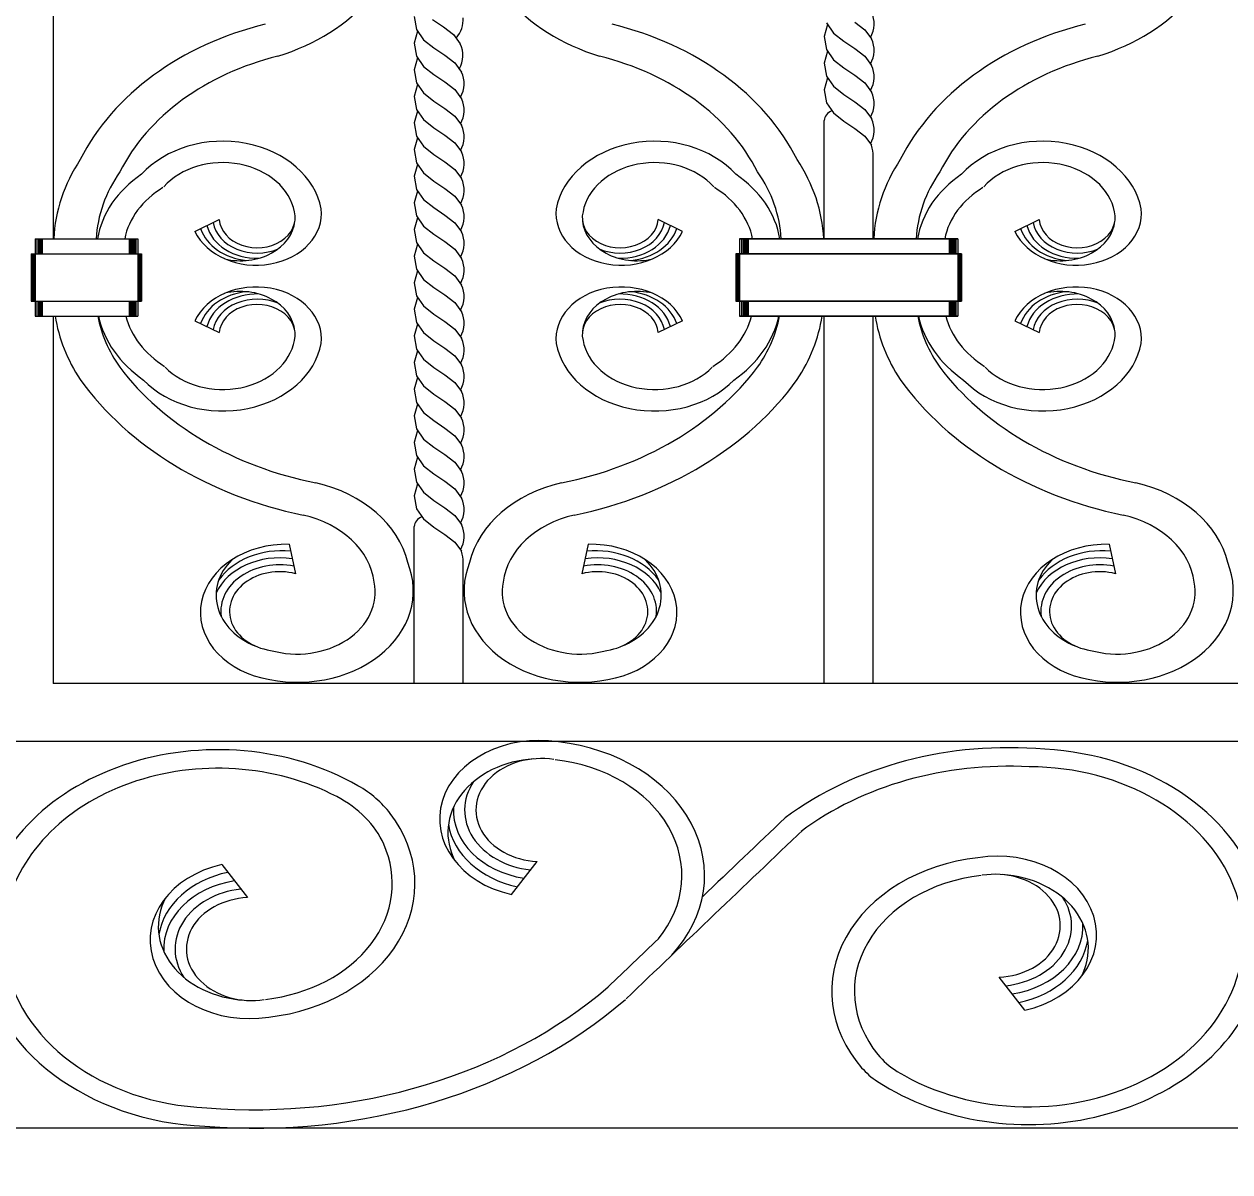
# Model space of a CAD drawing. Header units: inches. Extents: x 60.8 to 83.7, y 23.1 to 43.8.
# Drawn here: x 67.036 to 67.553, y 25.175 to 25.666 of the extents above; entities that cross this region are included whole.
import ezdxf

# ---------------------------------------------------------------- set-up
doc = ezdxf.new("R2010")
doc.units = ezdxf.units.IN
doc.header["$LTSCALE"] = 0.9
doc.header["$MEASUREMENT"] = 0
doc.styles.get("Standard").update_dxf_attribs({"font": 'arial.ttf'})
doc.dimstyles.get("Standard").update_dxf_attribs({"dimtxt": 0.18, "dimasz": 0.18, "dimexe": 0.18, "dimexo": 0.0625, "dimgap": 0.09, "dimtad": 0, "dimtoh": 1, "dimdec": 4, "dimzin": 0, "dimdsep": 46, "dimtxsty": 'Standard', "dimblk": 'OBLIQUE', "dimcen": 0.09, "dimadec": 0, "dimazin": 0, "dimtfac": 1, "dimtdec": 4, "dimtofl": 0, "dimtmove": 0, "dimatfit": 3, "dimldrblk": 'OBLIQUE', "dimfxl": 1, "dimtolj": 1, "dimtzin": 0, "dimarcsym": 0})

# ---------------------------------------------------------------- blocks, each defined once
blk = doc.blocks.new('_Oblique')
at = {"color": 0, "linetype": 'ByBlock', "lineweight": -2}
blk.add_line((-0.5, -0.5), (0.5, 0.5), dxfattribs=at)
blk = doc.blocks.new('*D23')
at = {"color": 0, "lineweight": -2, "transparency": 16777216}
for p, q in [((68.27375768759595, 26.77410220409914), (68.77470901001138, 26.77410220409914)), ((68.59470901001137, 26.77410220409914), (68.59470901001137, 26.23748914251646)), ((68.59470901001137, 24.77018031012887), (68.59470901001137, 25.30679337171155)), ((68.27375767554656, 24.77018031012887), (68.77470901001138, 24.77018031012887))]:
    blk.add_line(p, q, dxfattribs=at)
at = {"layer": 'Defpoints', "color": 0, "lineweight": 9, "transparency": 16777216}
for p in [(66.77375768759595, 26.77410220409914), (66.77375767554656, 24.77018031012887), (68.59470901001137, 24.77018031012887)]:
    blk.add_point(p, dxfattribs=at)
at = {"color": 0, "lineweight": -2, "transparency": 16777216, "xscale": 0.18, "yscale": 0.18, "zscale": 0.18}
for p, rotation in [((68.59470901001137, 26.77410220409914), 90), ((68.59470901001137, 24.77018031012887), 270)]:
    blk.add_blockref('_Oblique', p, dxfattribs=dict(at, rotation=rotation))
at = {"color": 0, "lineweight": 9, "transparency": 16777216, "insert": (68.59470901001136, 25.77214125711398), "char_height": 0.18, "attachment_point": 5, "rotation": 90}
blk.add_mtext('\\A1;2.0039', dxfattribs=at)

msp = doc.modelspace()

# ---------------------------------------------------------------- linework, layer by layer
at = {"lineweight": 9}
for p, q in [((67.04881251968226, 25.73146032657851), (67.04881251968226, 25.57423655139727)), ((67.20339132438473, 25.66939210626288), (67.20431031793541, 25.66376160712858)), ((67.21120841155162, 25.66805270623094), (67.2159491902655, 25.66489791058826)), ((67.20482361843986, 25.66303795332495), (67.20339132438473, 25.65799726332632)), ((67.20431031793541, 25.66376160712858), (67.20737905080158, 25.65943529106227)), ((67.2159491902655, 25.66489791058826), (67.22021227550934, 25.66161045231209)), ((67.380326521139, 25.66588895549336), (67.37889422708342, 25.66084826549473)), ((67.37981322063365, 25.66661260930425), (67.38288195350071, 25.66228629323068)), ((67.38288195350071, 25.66228629323068), (67.38722461475521, 25.65878521165916)), ((67.39196539346909, 25.66702525895304), (67.39622847871338, 25.66373780067687)), ((67.39622847871338, 25.66373780067687), (67.39913805955958, 25.65983873120125)), ((67.20339132438473, 25.65799726332632), (67.20431031793541, 25.65236676419201)), ((67.20737905080158, 25.65943529106227), (67.21172171205653, 25.65593420948712)), ((67.22021227550934, 25.66161045231209), (67.22312185635599, 25.65771138283647)), ((67.22312185635599, 25.65771138283647), (67.22312422525746, 25.65769400735616)), ((67.37889422708342, 25.66084826549473), (67.37981322063365, 25.65521776636405)), ((67.38722461475521, 25.65878521165916), (67.39196539346909, 25.65563041601648)), ((67.39913805955958, 25.65983873120125), (67.39914042846105, 25.65982135571732)), ((67.20431031793541, 25.65236676419201), (67.20737905080158, 25.64804044812208)), ((67.21172171205653, 25.65593420948712), (67.2164624907704, 25.65277941384444)), ((67.2164624907704, 25.65277941384444), (67.22072557601469, 25.64949195556464)), ((67.380326521139, 25.6544941125568), (67.37889422708342, 25.64945342255816)), ((67.37981322063365, 25.65521776636405), (67.38288195350071, 25.65089145029412)), ((67.39196539346909, 25.65563041601648), (67.39622847871338, 25.65234295774031)), ((67.39622847871338, 25.65234295774031), (67.39913805955958, 25.64844388826106)), ((67.20482361843986, 25.65164311038476), (67.20339132438473, 25.64660242038613)), ((67.20737905080158, 25.64804044812208), (67.21172171205653, 25.64453936655056)), ((67.22072557601469, 25.64949195556464), (67.22363515686088, 25.64559288608903)), ((67.37889422708342, 25.64945342255816), (67.37981322063365, 25.64382292342749)), ((67.38288195350071, 25.65089145029412), (67.38722461475521, 25.64739036871897)), ((67.38722461475521, 25.64739036871897), (67.39196539346909, 25.64423557307629)), ((67.39913805955958, 25.64844388826106), (67.39914042846105, 25.64842651278076)), ((67.20339132438473, 25.64660242038613), (67.20431031793541, 25.64097192125182)), ((67.21172171205653, 25.64453936655056), (67.2164624907704, 25.64138457090788)), ((67.22363515686088, 25.64559288608903), (67.22363752576236, 25.64557551060872)), ((67.380326521139, 25.64309926961661), (67.37889422708342, 25.63805857961797)), ((67.37981322063365, 25.64382292342749), (67.38288195350071, 25.63949660735393)), ((67.39196539346909, 25.64423557307629), (67.39622847871338, 25.64094811480012)), ((67.20482361843986, 25.6402482674482), (67.20339132438473, 25.63520757744956)), ((67.20431031793541, 25.64097192125182), (67.20737905080158, 25.63664560518552)), ((67.20737905080158, 25.63664560518552), (67.21172171205653, 25.63314452361037)), ((67.2164624907704, 25.64138457090788), (67.22072557601469, 25.63809711262808)), ((67.22072557601469, 25.63809711262808), (67.22363515686088, 25.63419804314884)), ((67.37889422708342, 25.63805857961797), (67.37981322063365, 25.6324280804873)), ((67.38288195350071, 25.63949660735393), (67.38722461475521, 25.63599552578241)), ((67.39622847871338, 25.64094811480012), (67.39913805955958, 25.6370490453245)), ((67.39913805955958, 25.6370490453245), (67.39914042846105, 25.63703166984056)), ((67.20339132438473, 25.63520757744956), (67.20431031793541, 25.62957707831526)), ((67.21172171205653, 25.63314452361037), (67.2164624907704, 25.62998972796769)), ((67.22363515686088, 25.63419804314884), (67.22363752576236, 25.63418066766852)), ((67.37981322063365, 25.6324280804873), (67.38288195350071, 25.62810176441373)), ((67.38722461475521, 25.63599552578241), (67.39196539346909, 25.63284073013973)), ((67.39196539346909, 25.63284073013973), (67.39622847871338, 25.62955327185993)), ((67.20482361843986, 25.62885342450801), (67.20339132438473, 25.62381273450937)), ((67.20431031793541, 25.62957707831526), (67.20737905080158, 25.62525076224533)), ((67.2164624907704, 25.62998972796769), (67.22072557601469, 25.62670226968789)), ((67.22072557601469, 25.62670226968789), (67.22363515686088, 25.62280320021227)), ((67.38288195350071, 25.62810176441373), (67.38722461475521, 25.62460068284222)), ((67.39622847871338, 25.62955327185993), (67.39913805955958, 25.62565420238431)), ((67.20339132438473, 25.62381273450937), (67.20431031793541, 25.61818223537507)), ((67.20737905080158, 25.62525076224533), (67.21172171205653, 25.62174968067018)), ((67.21172171205653, 25.62174968067018), (67.2164624907704, 25.6185948850275)), ((67.22363515686088, 25.62280320021227), (67.22363752576236, 25.62278582473196)), ((67.37890380129454, 25.57423655139727), (67.37890380129454, 25.6249331585556)), ((67.38722461475521, 25.62460068284222), (67.39196539346909, 25.62144588719953)), ((67.39196539346909, 25.62144588719953), (67.39622847871338, 25.61815842892336)), ((67.39913805955958, 25.62565420238431), (67.39914042846105, 25.62563682690037)), ((67.20482361843986, 25.61745858156781), (67.20339132438473, 25.61241789156918)), ((67.20431031793541, 25.61818223537507), (67.20737905080158, 25.61385591930513)), ((67.2164624907704, 25.6185948850275), (67.22072557601469, 25.61530742674769)), ((67.39622847871338, 25.61815842892336), (67.39913805955958, 25.61425935944412)), ((67.20339132438473, 25.61241789156918), (67.20431031793541, 25.60678739243488)), ((67.20737905080158, 25.61385591930513), (67.21172171205653, 25.61035483773362)), ((67.22072557601469, 25.61530742674769), (67.22363515686088, 25.61140835727208)), ((67.22363515686088, 25.61140835727208), (67.22363752576236, 25.61139098179177)), ((67.39913805955958, 25.61425935944412), (67.39914042846105, 25.61424198396381)), ((67.20482361843986, 25.60606373863125), (67.20339132438473, 25.60102304863262)), ((67.20431031793541, 25.60678739243488), (67.20737905080158, 25.60246107636857)), ((67.21172171205653, 25.61035483773362), (67.2164624907704, 25.60720004209093)), ((67.2164624907704, 25.60720004209093), (67.22072557601469, 25.60391258381113)), ((67.39981832507918, 25.57423655139727), (67.39981832507918, 25.6095689058458)), ((67.20339132438473, 25.60102304863262), (67.20431031793541, 25.59539254949831)), ((67.20737905080158, 25.60246107636857), (67.21172171205653, 25.59895999479343)), ((67.22072557601469, 25.60391258381113), (67.22363515686088, 25.60001351433189)), ((67.20431031793541, 25.59539254949831), (67.20737905080158, 25.59106623342838)), ((67.21172171205653, 25.59895999479343), (67.2164624907704, 25.59580519915074)), ((67.2164624907704, 25.59580519915074), (67.22072557601469, 25.59251774087094)), ((67.22363515686088, 25.60001351433189), (67.22363752576236, 25.59999613885521)), ((67.20482361843986, 25.59466889569106), (67.20339132438473, 25.58962820569243)), ((67.20737905080158, 25.59106623342838), (67.21172171205653, 25.58756515185686)), ((67.22072557601469, 25.59251774087094), (67.22363515686088, 25.58861867139533)), ((67.20339132438473, 25.58962820569243), (67.20431031793541, 25.58399770655813)), ((67.21172171205653, 25.58756515185686), (67.2164624907704, 25.58441035621418)), ((67.22363515686088, 25.58861867139533), (67.22363752576236, 25.58860129591502)), ((67.10949803012743, 25.57738261799617), (67.11993674490458, 25.58245314878915)), ((67.20482361843986, 25.5832740527545), (67.20339132438473, 25.57823336275224)), ((67.20431031793541, 25.58399770655813), (67.20737905080158, 25.57967139049182)), ((67.20737905080158, 25.57967139049182), (67.21172171205653, 25.57617030891667)), ((67.2164624907704, 25.58441035621418), (67.22072557601469, 25.58112289793438)), ((67.22072557601469, 25.58112289793438), (67.22363515686088, 25.57722382845514)), ((67.31821829084937, 25.57738261799617), (67.30777957607222, 25.58245314878915)), ((67.4605038355248, 25.57738261799617), (67.4709425503015, 25.58245314878915)), ((67.20339132438473, 25.57823336275224), (67.20431031793541, 25.57260286361793)), ((67.21172171205653, 25.57617030891667), (67.2164624907704, 25.57301551327399)), ((67.22363515686088, 25.57722382845514), (67.22363752576236, 25.57720645297483)), ((67.04107708156918, 25.57423655139727), (67.04107708156918, 25.54113680925347)), ((67.04107708156918, 25.57423655139727), (67.08505175358115, 25.57423655139727)), ((67.04189160508692, 25.57423655139727), (67.04189160508692, 25.56779114563445)), ((67.04254322390193, 25.57423655139727), (67.04254322390193, 25.56779114563445)), ((67.04303193801239, 25.57423655139727), (67.04303193801239, 25.56779114563445)), ((67.04343919977148, 25.57423655139727), (67.04343919977148, 25.56779114563445)), ((67.04376500917876, 25.57423655139727), (67.04376500917876, 25.56779114563445)), ((67.04400936623377, 25.57423655139727), (67.04400936623377, 25.56779114563445)), ((67.0441722709374, 25.57423655139727), (67.0441722709374, 25.56779114563445)), ((67.08140423276083, 25.57423655139727), (67.08140423276083, 25.56779114563445)), ((67.0819565642125, 25.57423655139727), (67.0819565642125, 25.56779114563445)), ((67.08211946891613, 25.57423655139727), (67.08211946891613, 25.56779114563445)), ((67.08236382597114, 25.57423655139727), (67.08236382597114, 25.56779114563445)), ((67.08268963537887, 25.57423655139727), (67.08268963537887, 25.56779114563445)), ((67.08309689713796, 25.57423655139727), (67.08309689713796, 25.56779114563445)), ((67.08358561124842, 25.57423655139727), (67.08358561124842, 25.56779114563445)), ((67.08423723006297, 25.57423655139727), (67.08423723006297, 25.56779114563445)), ((67.0850517535807, 25.57423655139727), (67.08505175358115, 25.56779114563445)), ((67.0850517535807, 25.57423655139727), (67.0850517535807, 25.54113680925347)), ((67.20482361843986, 25.57187920981431), (67.20339132438473, 25.56683851981568)), ((67.20431031793541, 25.57260286361793), (67.20737905080158, 25.56827654755163)), ((67.2164624907704, 25.57301551327399), (67.22072557601469, 25.56972805499419)), ((67.22072557601469, 25.56972805499419), (67.22363515686088, 25.56582898551494)), ((67.34266456739608, 25.57423655139727), (67.34266456739608, 25.54113680925347)), ((67.34266456739608, 25.57423655139727), (67.34266456739608, 25.56779114563445)), ((67.34266456739608, 25.57423655139727), (67.34266456739608, 25.56779114563445)), ((67.34266456739608, 25.57423655139727), (67.34266456739608, 25.54113680925347)), ((67.43605755897808, 25.57423655139727), (67.34266456739608, 25.57423655139727)), ((67.34266456739608, 25.57423655139727), (67.43605755897808, 25.57423655139727)), ((67.34347909091383, 25.57423655139727), (67.34347909091383, 25.56779114563445)), ((67.34347909091383, 25.57423655139727), (67.34347909091383, 25.56779114563445)), ((67.34413070972838, 25.57423655139727), (67.34413070972792, 25.56779114563445)), ((67.34413070972838, 25.57423655139727), (67.34413070972838, 25.56779114563445)), ((67.34461942383929, 25.57423655139727), (67.34461942383929, 25.56779114563445)), ((67.34461942383929, 25.57423655139727), (67.34461942383929, 25.56779114563445)), ((67.34502668559838, 25.57423655139727), (67.34502668559838, 25.56779114563445)), ((67.34502668559838, 25.57423655139727), (67.34502668559838, 25.56779114563445)), ((67.3453524950052, 25.57423655139727), (67.3453524950052, 25.56779114563445)), ((67.3453524950052, 25.57423655139727), (67.3453524950052, 25.56779114563445)), ((67.34559685206067, 25.57423655139727), (67.34559685206067, 25.56779114563445)), ((67.34559685206067, 25.57423655139727), (67.34559685206067, 25.56779114563445)), ((67.3457597567643, 25.57423655139727), (67.3457597567643, 25.56779114563445)), ((67.3457597567643, 25.57423655139727), (67.3457597567643, 25.56779114563445)), ((67.34631208821597, 25.57423655139727), (67.34631208821597, 25.56779114563445)), ((67.34631208821597, 25.57423655139727), (67.34631208821597, 25.56779114563445)), ((67.43241003815821, 25.57423655139727), (67.43241003815821, 25.56779114563445)), ((67.43241003815821, 25.57423655139727), (67.43241003815821, 25.56779114563445)), ((67.43296236960943, 25.57423655139727), (67.43296236960943, 25.56779114563445)), ((67.43296236960943, 25.57423655139727), (67.43296236960943, 25.56779114563445)), ((67.43312527431351, 25.57423655139727), (67.43312527431351, 25.56779114563445)), ((67.43312527431351, 25.57423655139727), (67.43312527431351, 25.56779114563445)), ((67.43336963136852, 25.57423655139727), (67.43336963136852, 25.56779114563445)), ((67.43336963136852, 25.57423655139727), (67.43336963136852, 25.56779114563445)), ((67.4336954407758, 25.57423655139727), (67.4336954407758, 25.56779114563445)), ((67.4336954407758, 25.57423655139727), (67.4336954407758, 25.56779114563445)), ((67.43410270253443, 25.57423655139727), (67.43410270253443, 25.56779114563445)), ((67.43410270253443, 25.57423655139727), (67.43410270253443, 25.56779114563445)), ((67.43459141664535, 25.57423655139727), (67.4345914166458, 25.56779114563445)), ((67.43459141664535, 25.57423655139727), (67.4345914166458, 25.56779114563445)), ((67.43524303545989, 25.57423655139727), (67.43524303545989, 25.56779114563445)), ((67.43524303545989, 25.57423655139727), (67.43524303545989, 25.56779114563445)), ((67.43605755897808, 25.57423655139727), (67.43605755897808, 25.56779114563445)), ((67.43605755897808, 25.57423655139727), (67.43605755897808, 25.54113680925347)), ((67.43605755897808, 25.57423655139727), (67.43605755897808, 25.56779114563445)), ((67.43605755897808, 25.57423655139727), (67.43605755897808, 25.54113680925347)), ((67.03944803453327, 25.56779114563445), (67.03944803453327, 25.5475822150163)), ((67.03944803453327, 25.56779114563445), (67.08668080061707, 25.56779114563445)), ((67.03993674864418, 25.56779114563445), (67.03993674864418, 25.5475822150163)), ((67.04034401040327, 25.56779114563445), (67.04034401040327, 25.5475822150163)), ((67.04066981981009, 25.56779114563445), (67.04066981981009, 25.5475822150163)), ((67.04083272451373, 25.56779114563445), (67.04083272451373, 25.5475822150163)), ((67.08529611063616, 25.56779114563445), (67.08529611063616, 25.5475822150163)), ((67.0854590153398, 25.56779114563445), (67.0854590153398, 25.5475822150163)), ((67.08578482474708, 25.56779114563445), (67.08578482474708, 25.5475822150163)), ((67.08619208650617, 25.56779114563445), (67.08619208650617, 25.5475822150163)), ((67.08668080061707, 25.56779114563445), (67.08668080061707, 25.5475822150163)), ((67.20339132438473, 25.56683851981568), (67.20431031793541, 25.56120802068137)), ((67.20737905080158, 25.56827654755163), (67.21172171205653, 25.56477546597648)), ((67.21172171205653, 25.56477546597648), (67.2164624907704, 25.5616206703338)), ((67.22363515686088, 25.56582898551494), (67.22363752576236, 25.56581161003826)), ((67.34103552035971, 25.56779114563445), (67.34103552035971, 25.5475822150163)), ((67.34103552035971, 25.56779114563445), (67.34103552035971, 25.5475822150163)), ((67.43768660601447, 25.56779114563445), (67.34103552035971, 25.56779114563445)), ((67.34103552035971, 25.56779114563445), (67.43768660601447, 25.56779114563445)), ((67.34152423447063, 25.56779114563445), (67.34152423447063, 25.5475822150163)), ((67.34152423447063, 25.56779114563445), (67.34152423447063, 25.5475822150163)), ((67.34193149622972, 25.56779114563445), (67.34193149622972, 25.5475822150163)), ((67.34193149622972, 25.56779114563445), (67.34193149622972, 25.5475822150163)), ((67.34225730563699, 25.56779114563445), (67.34225730563699, 25.5475822150163)), ((67.34225730563699, 25.56779114563445), (67.34225730563699, 25.5475822150163)), ((67.34242021034063, 25.56779114563445), (67.34242021034063, 25.5475822150163)), ((67.34242021034063, 25.56779114563445), (67.34242021034063, 25.5475822150163)), ((67.43630191603309, 25.56779114563445), (67.43630191603309, 25.5475822150163)), ((67.43630191603354, 25.56779114563445), (67.43630191603354, 25.5475822150163)), ((67.43646482073717, 25.56779114563445), (67.43646482073717, 25.5475822150163)), ((67.43646482073717, 25.56779114563445), (67.43646482073717, 25.5475822150163)), ((67.436790630144, 25.56779114563445), (67.436790630144, 25.5475822150163)), ((67.436790630144, 25.56779114563445), (67.436790630144, 25.5475822150163)), ((67.43719789190355, 25.56779114563445), (67.43719789190355, 25.5475822150163)), ((67.43719789190355, 25.56779114563445), (67.43719789190355, 25.5475822150163)), ((67.43768660601447, 25.56779114563445), (67.43768660601447, 25.5475822150163)), ((67.43768660601447, 25.56779114563445), (67.43768660601447, 25.5475822150163)), ((67.20482361843986, 25.56048436687412), (67.20339132438473, 25.55544367687548)), ((67.20431031793541, 25.56120802068137), (67.20737905080158, 25.55688170461143)), ((67.2164624907704, 25.5616206703338), (67.22072557601469, 25.558333212054)), ((67.20339132438473, 25.55544367687548), (67.20431031793541, 25.54981317774118)), ((67.20737905080158, 25.55688170461143), (67.21172171205653, 25.55338062303992)), ((67.22072557601469, 25.558333212054), (67.22363515686088, 25.55443414257838)), ((67.22363515686088, 25.55443414257838), (67.22363752576236, 25.55441676709807)), ((67.20482361843986, 25.54908952393755), (67.20339132438473, 25.54404883393892)), ((67.20431031793541, 25.54981317774118), (67.20737905080158, 25.54548686167487)), ((67.21172171205653, 25.55338062303992), (67.2164624907704, 25.55022582739723)), ((67.2164624907704, 25.55022582739723), (67.22072557601469, 25.54693836911743)), ((67.03944803453327, 25.5475822150163), (67.08668080061707, 25.5475822150163)), ((67.04189160508692, 25.5475822150163), (67.04189160508692, 25.54113680925347)), ((67.04254322390193, 25.5475822150163), (67.04254322390193, 25.54113680925347)), ((67.04303193801239, 25.5475822150163), (67.04303193801239, 25.54113680925347)), ((67.04343919977148, 25.5475822150163), (67.04343919977148, 25.54113680925347)), ((67.04376500917876, 25.5475822150163), (67.04376500917876, 25.54113680925347)), ((67.04400936623377, 25.5475822150163), (67.04400936623377, 25.54113680925347)), ((67.0441722709374, 25.5475822150163), (67.0441722709374, 25.54113680925347)), ((67.08140423276083, 25.5475822150163), (67.08140423276083, 25.54113680925347)), ((67.0819565642125, 25.5475822150163), (67.0819565642125, 25.54113680925347)), ((67.08211946891613, 25.5475822150163), (67.08211946891613, 25.54113680925347)), ((67.08236382597114, 25.5475822150163), (67.08236382597114, 25.54113680925347)), ((67.08268963537887, 25.5475822150163), (67.08268963537887, 25.54113680925347)), ((67.08309689713796, 25.5475822150163), (67.08309689713796, 25.54113680925347)), ((67.08358561124842, 25.5475822150163), (67.08358561124842, 25.54113680925347)), ((67.08423723006297, 25.5475822150163), (67.08423723006297, 25.54113680925347)), ((67.08505175358115, 25.5475822150163), (67.0850517535807, 25.54113680925347)), ((67.20339132438473, 25.54404883393892), (67.20431031793541, 25.53841833480462)), ((67.20737905080158, 25.54548686167487), (67.21172171205653, 25.54198578009973)), ((67.22072557601469, 25.54693836911743), (67.22363515686088, 25.54303929963819)), ((67.43768660601447, 25.5475822150163), (67.34103552035971, 25.5475822150163)), ((67.34103552035971, 25.5475822150163), (67.43768660601447, 25.5475822150163)), ((67.34266456739608, 25.5475822150163), (67.34266456739608, 25.54113680925347)), ((67.34266456739608, 25.5475822150163), (67.34266456739608, 25.54113680925347)), ((67.34347909091383, 25.5475822150163), (67.34347909091383, 25.54113680925347)), ((67.34347909091383, 25.5475822150163), (67.34347909091383, 25.54113680925347)), ((67.34413070972792, 25.5475822150163), (67.34413070972838, 25.54113680925347)), ((67.34413070972838, 25.5475822150163), (67.34413070972838, 25.54113680925347)), ((67.34461942383929, 25.5475822150163), (67.34461942383929, 25.54113680925347)), ((67.34461942383929, 25.5475822150163), (67.34461942383929, 25.54113680925347)), ((67.34502668559838, 25.5475822150163), (67.34502668559838, 25.54113680925347)), ((67.34502668559838, 25.5475822150163), (67.34502668559838, 25.54113680925347)), ((67.3453524950052, 25.5475822150163), (67.3453524950052, 25.54113680925347)), ((67.3453524950052, 25.5475822150163), (67.3453524950052, 25.54113680925347)), ((67.34559685206067, 25.5475822150163), (67.34559685206067, 25.54113680925347)), ((67.34559685206067, 25.5475822150163), (67.34559685206067, 25.54113680925347)), ((67.3457597567643, 25.5475822150163), (67.3457597567643, 25.54113680925347)), ((67.3457597567643, 25.5475822150163), (67.3457597567643, 25.54113680925347)), ((67.34631208821597, 25.5475822150163), (67.34631208821597, 25.54113680925347)), ((67.34631208821597, 25.5475822150163), (67.34631208821597, 25.54113680925347)), ((67.43241003815821, 25.5475822150163), (67.43241003815821, 25.54113680925347)), ((67.43241003815821, 25.5475822150163), (67.43241003815821, 25.54113680925347)), ((67.43296236960943, 25.5475822150163), (67.43296236960943, 25.54113680925347)), ((67.43296236960943, 25.5475822150163), (67.43296236960943, 25.54113680925347)), ((67.43312527431351, 25.5475822150163), (67.43312527431351, 25.54113680925347)), ((67.43312527431351, 25.5475822150163), (67.43312527431351, 25.54113680925347)), ((67.43336963136852, 25.5475822150163), (67.43336963136852, 25.54113680925347)), ((67.43336963136852, 25.5475822150163), (67.43336963136852, 25.54113680925347)), ((67.4336954407758, 25.5475822150163), (67.4336954407758, 25.54113680925347)), ((67.4336954407758, 25.5475822150163), (67.4336954407758, 25.54113680925347)), ((67.43410270253443, 25.5475822150163), (67.43410270253443, 25.54113680925347)), ((67.43410270253443, 25.5475822150163), (67.43410270253443, 25.54113680925347)), ((67.4345914166458, 25.5475822150163), (67.43459141664535, 25.54113680925347)), ((67.4345914166458, 25.5475822150163), (67.43459141664535, 25.54113680925347)), ((67.43524303545989, 25.5475822150163), (67.43524303545989, 25.54113680925347)), ((67.43524303545989, 25.5475822150163), (67.43524303545989, 25.54113680925347)), ((67.43605755897808, 25.5475822150163), (67.43605755897808, 25.54113680925347)), ((67.43605755897808, 25.5475822150163), (67.43605755897808, 25.54113680925347)), ((67.04107708156918, 25.54113680925347), (67.08505175358115, 25.54113680925347)), ((67.04881251968226, 25.54113680925347), (67.04881251968226, 25.38391303407224)), ((67.10949803012743, 25.53914771522824), (67.11993674490458, 25.53407718443526)), ((67.20431031793541, 25.53841833480462), (67.20737905080158, 25.53409201873468)), ((67.21172171205653, 25.54198578009973), (67.2164624907704, 25.53883098445704)), ((67.2164624907704, 25.53883098445704), (67.22072557601469, 25.53554352617724)), ((67.22363515686088, 25.54303929963819), (67.22363752576236, 25.54302192416151)), ((67.31821829084937, 25.53914771522824), (67.30777957607222, 25.53407718443526)), ((67.43605755897808, 25.54113680925347), (67.34266456739608, 25.54113680925347)), ((67.34266456739608, 25.54113680925347), (67.43605755897808, 25.54113680925347)), ((67.37890380129454, 25.38391303407224), (67.37890380129454, 25.54113680925347)), ((67.37890380129454, 25.38391303407224), (67.37890380129454, 25.54113680925347)), ((67.39981832507918, 25.38391303407224), (67.39981832507918, 25.54113680925347)), ((67.39981832507918, 25.38391303407224), (67.39981832507918, 25.54113680925347)), ((67.4605038355248, 25.53914771522824), (67.47094255030196, 25.53407718443526)), ((67.20482361843986, 25.53769468099736), (67.20339132438473, 25.53265399099873)), ((67.20737905080158, 25.53409201873468), (67.21172171205653, 25.53059093716316)), ((67.22072557601469, 25.53554352617724), (67.22363515686088, 25.53164445670163)), ((67.20339132438473, 25.53265399099873), (67.20431031793541, 25.52702349186443)), ((67.21172171205653, 25.53059093716316), (67.2164624907704, 25.52743614152048)), ((67.22363515686088, 25.53164445670163), (67.22363752576236, 25.53162708122132)), ((67.20482361843986, 25.5262998380608), (67.20339132438473, 25.52125914805854)), ((67.20431031793541, 25.52702349186443), (67.20737905080158, 25.52269717579449)), ((67.2164624907704, 25.52743614152048), (67.22072557601469, 25.52414868323705)), ((67.22072557601469, 25.52414868323705), (67.22363515686088, 25.52024961376144)), ((67.20339132438473, 25.52125914805854), (67.20431031793541, 25.51562864892423)), ((67.20737905080158, 25.52269717579449), (67.21172171205653, 25.51919609422297)), ((67.21172171205653, 25.51919609422297), (67.2164624907704, 25.51604129858029)), ((67.22363515686088, 25.52024961376144), (67.22363752576236, 25.52023223828113)), ((67.20482361843986, 25.51490499512061), (67.20339132438473, 25.50986430512198)), ((67.20431031793541, 25.51562864892423), (67.20737905080158, 25.51130233285793)), ((67.2164624907704, 25.51604129858029), (67.22072557601469, 25.51275384030049)), ((67.22072557601469, 25.51275384030049), (67.22363515686088, 25.50885477082124)), ((67.20339132438473, 25.50986430512198), (67.20431031793541, 25.50423380598767)), ((67.20737905080158, 25.51130233285793), (67.21172171205653, 25.50780125128278)), ((67.21172171205653, 25.50780125128278), (67.2164624907704, 25.5046464556401)), ((67.22363515686088, 25.50885477082124), (67.22363752576236, 25.50883739534456)), ((67.20482361843986, 25.50351015218042), (67.20339132438473, 25.49846946218178)), ((67.20431031793541, 25.50423380598767), (67.20737905080158, 25.49990748991774)), ((67.2164624907704, 25.5046464556401), (67.22072557601469, 25.5013589973603)), ((67.20339132438473, 25.49846946218178), (67.20431031793541, 25.49283896304748)), ((67.20737905080158, 25.49990748991774), (67.21172171205653, 25.49640640834622)), ((67.22072557601469, 25.5013589973603), (67.22363515686088, 25.49745992788468)), ((67.22363515686088, 25.49745992788468), (67.22363752576236, 25.49744255240437)), ((67.20482361843986, 25.49211530924385), (67.20339132438473, 25.48707461924522)), ((67.20431031793541, 25.49283896304748), (67.20737905080158, 25.48851264698117)), ((67.21172171205653, 25.49640640834622), (67.2164624907704, 25.49325161270353)), ((67.2164624907704, 25.49325161270353), (67.22072557601469, 25.48996415442373)), ((67.20339132438473, 25.48707461924522), (67.20431031793541, 25.48144412010729)), ((67.20737905080158, 25.48851264698117), (67.21172171205653, 25.48501156540603)), ((67.22072557601469, 25.48996415442373), (67.22363515686088, 25.48606508494449)), ((67.21172171205653, 25.48501156540603), (67.2164624907704, 25.48185676976334)), ((67.2164624907704, 25.48185676976334), (67.22072557601469, 25.47856931148354)), ((67.22363515686088, 25.48606508494449), (67.22363752576236, 25.48604770946418)), ((67.20482361843986, 25.48072046630366), (67.20339132438473, 25.47567977630503)), ((67.20431031793541, 25.48144412010729), (67.20737905080158, 25.47711780404098)), ((67.20737905080158, 25.47711780404098), (67.21172171205653, 25.47361672246584)), ((67.22072557601469, 25.47856931148354), (67.22363515686088, 25.4746702420043)), ((67.20339132438473, 25.47567977630503), (67.20431031793541, 25.47004927717073)), ((67.21172171205653, 25.47361672246584), (67.2164624907704, 25.47046192682316)), ((67.22363515686088, 25.4746702420043), (67.22363752576236, 25.47465286652762)), ((67.20482361843986, 25.46932562336347), (67.20339132438473, 25.46428493336484)), ((67.20431031793541, 25.47004927717073), (67.20737905080158, 25.46572296110079)), ((67.2164624907704, 25.47046192682316), (67.22072557601469, 25.46717446854335)), ((67.22072557601469, 25.46717446854335), (67.22363515686088, 25.46327539906774)), ((67.20339132438473, 25.46428493336484), (67.20431031793541, 25.45865443423054)), ((67.20737905080158, 25.46572296110079), (67.21172171205653, 25.46222187952927)), ((67.21172171205653, 25.46222187952927), (67.2164624907704, 25.45906708388659)), ((67.22363515686088, 25.46327539906774), (67.22363752576236, 25.46325802358743)), ((67.20431031793541, 25.45865443423054), (67.20737905080158, 25.45432811816423)), ((67.2164624907704, 25.45906708388659), (67.22072557601469, 25.45577962560679)), ((67.22072557601469, 25.45577962560679), (67.22363515686088, 25.45188055612754)), ((67.2034008985963, 25.38391303407224), (67.2034008985963, 25.45115951230609)), ((67.20737905080158, 25.45432811816423), (67.21172171205653, 25.45082703658908)), ((67.21172171205653, 25.45082703658908), (67.2164624907704, 25.4476722409464)), ((67.22363515686088, 25.45188055612754), (67.22363752576236, 25.45186318065086)), ((67.2164624907704, 25.4476722409464), (67.22072557601469, 25.4443847826666)), ((67.14988006981923, 25.44348391536046), (67.15256068331229, 25.43086704771592)), ((67.22072557601469, 25.4443847826666), (67.22363515686088, 25.44048571319098)), ((67.22363515686088, 25.44048571319098), (67.22363752576236, 25.44046833771067)), ((67.27783625115802, 25.44348391536046), (67.27515563766451, 25.43086704771592)), ((67.50088587521616, 25.44348391536046), (67.50356648870967, 25.43086704771592)), ((67.22431542238049, 25.38391303407224), (67.22431542238049, 25.43579525959267)), ((68.0809154120893, 25.38391303407224), (67.04881251968226, 25.38391303407224)), ((68.11228719776602, 25.35908822746257), (67.01744073400508, 25.35908822746257)), ((67.12099773844942, 25.30642036202618), (67.13198372233467, 25.29225832147944)), ((67.24496898966751, 25.29357223063289), (67.25595497355276, 25.30773427117964)), ((67.46478892055083, 25.2440167665939), (67.45380293666513, 25.25817880713702)), ((68.22374695939705, 25.1935895167472), (66.8082954961587, 25.1935895167472))]:
    msp.add_line(p, q, dxfattribs=at)
for centre, major_axis, ratio, start_param, end_param in [((67.11320755555165, 25.7162522309135), (0.08675961331318773, 3.816829504011755e-14), 0.7913099644120135, -1.194938778863344, -0.01954534032643274), ((67.31450876542468, 25.7162522309135), (0.08675961331315876, 8.939261133981631e-14), 0.7913099644119945, 3.161137993914323, 4.336531432452185), ((67.46421336094903, 25.7162522309135), (-0.0867596133131871, 1.90964360191579e-14), 0.7913099644118154, 1.946653874726631, 3.12204731326424), ((67.20714236643606, 25.66792502406352), (-0.01720636384423027, 3.019644351724398e-13), 0.7913099644050121, 2.535728952281776, 3.203824710068274), ((67.38214394460194, 25.66625617160152), (0.01811545780858517, 4.886570638906864e-14), 0.791309964414347, -0.4184783882336127, 0.3561488978544884), ((67.17698760885904, 25.57130351989755), (0.1255077152358114, 1.980399034138658e-13), 0.7913099644116888, 1.872885597705525, 2.761174227970849), ((67.25072871211776, 25.57130351989755), (-0.125507715235781, 1.028696211966031e-13), 0.7913099644117824, 3.52201107920783, 4.410299709473501), ((67.52799341425596, 25.57130351989755), (0.1255077152358114, 1.980399034138658e-13), 0.7913099644116888, 1.872885597705525, 2.761174227970849), ((67.20612774139789, 25.65273398029655), (-0.01811545780861283, 1.392277295718047e-14), 0.7913099644098118, 2.723114265357371, 3.497741551448938), ((67.38214394460194, 25.65486132866134), (0.0181154578085852, 2.193547278406885e-14), 0.7913099644130869, -0.418478388232441, 0.3561488978556706), ((67.17698760885904, 25.57130351989755), (-0.1073327941928704, 1.138313940428401e-13), 0.791309964411755, -1.268707055882485, -0.3804184256159751), ((67.25072871211776, 25.57130351989755), (0.1073327941928884, 6.322229226888392e-15), 0.7913099644117256, 0.3804184256171881, 1.26870705588333), ((67.52799341425596, 25.57130351989755), (-0.1073327941928406, 1.11138302572137e-13), 0.7913099644119993, -1.268707055882418, -0.3804184256159941), ((67.38214394460194, 25.64346648572477), (0.01811545780858528, 2.648082961359095e-14), 0.7913099644128082, -0.4184783882326495, 0.356148897855483), ((67.2066410419028, 25.64061548355273), (0.01811545780858528, 2.648082961359095e-14), 0.7913099644128082, -0.4184783882326495, 0.356148897855483), ((67.38214394460194, 25.63207164278458), (0.01811545780858524, 5.341508565826299e-14), 0.7913099644140688, -0.418478388233821, 0.3561488978543002), ((67.2066410419028, 25.62922064061617), (0.01811545780858524, 5.341508565826299e-14), 0.7913099644140688, -0.418478388233821, 0.3561488978543002), ((67.38538233167199, 25.62460302977795), (-0.006491949294331731, 1.09199963982693e-13), 0.7913099644076633, -1.056819378882482, -0.06430740830766979), ((67.2066410419028, 25.61782579767598), (0.01811545780858531, 5.872872846516465e-14), 0.7913099644142959, -0.4184783882340621, 0.356148897854079), ((67.38214394460194, 25.62067679984439), (0.01811545780858528, 2.648082961359095e-14), 0.7913099644128082, -0.4184783882326495, 0.356148897855483), ((67.12139258324895, 25.58229344699798), (0.0425840980531911, 9.323452011510159e-14), 0.7913099644113176, 0.1431234443941662, 2.52239768740812), ((67.30632373772785, 25.58229344699798), (-0.04258409805318149, 2.657275705551279e-14), 0.7913099644116488, 3.76078761976935, 6.140061862783469), ((67.47239838864633, 25.58229344699798), (-0.04258409805318648, 4.901082283429218e-14), 0.7913099644116861, 3.284716097988129, 5.663990341002389), ((67.2066410419028, 25.60643095473579), (0.01811545780858522, 3.192721292967302e-14), 0.7913099644130773, -0.4184783882328793, 0.3561488978552356), ((67.37546395592288, 25.6097240017863), (-0.02435515781836702, 1.298593460429754e-14), 0.7913099644114182, 3.133545032337182, 3.378221366624281), ((67.14924772881348, 25.57133243814443), (-0.1002643707811442, 6.328877599913591e-15), 0.7913099644118997, -0.4829888453640083, -0.03661148184185259), ((67.12139258324895, 25.58229344699798), (0.03100838248593431, 3.827008508154279e-14), 0.7913099644107894, 0.1431234443951901, 2.522397687409151), ((67.30632373772785, 25.58229344699798), (0.03100838248592502, 3.207336544692491e-14), 0.7913099644111583, 0.6191949661776572, 2.99846920919176), ((67.2784685921633, 25.57133243814443), (0.1002643707811271, 2.497097711229127e-13), 0.7913099644107926, 0.03661148183906016, 0.4829888453617635), ((67.50025353421086, 25.57133243814443), (0.1002643707811621, 1.889536003926211e-13), 0.7913099644126332, 2.658603808223903, 3.104981171745302), ((67.47239838864633, 25.58229344699798), (-0.03100838248590073, 8.90625303531182e-14), 0.7913099644120348, 3.284716097990102, 5.663990341004483), ((67.14971002576938, 25.57142735593834), (0.08255304474012602, 1.646492305105333e-13), 0.7913099644128692, 2.639947941473103, 3.098576044332498), ((67.12228573016786, 25.56877389952431), (-0.05488676849665618, 3.225098529205889e-14), 0.7913099644121361, -0.8657281051319538, -0.12610750792501), ((67.30543059080892, 25.56877389952431), (0.0548867684966562, 3.225098529205891e-14), 0.7913099644121359, 0.1261075079250098, 0.8657281051319532), ((67.27800629520742, 25.57142735593834), (-0.08255304474012602, 1.64667560968738e-13), 0.7913099644128696, 3.184609262847087, 3.643237365706483), ((67.50071583116676, 25.57142735593834), (0.08255304474012995, 3.682456297899283e-13), 0.7913099644138847, 2.639947941470716, 3.09857604432944), ((67.47329153556524, 25.56877389952431), (-0.05488676849669883, 1.30072214971018e-14), 0.791309964411857, -0.8657281051318982, -0.126107507925399), ((67.12245777471784, 25.56895765331759), (-0.04350660510350728, 1.312392923160983e-13), 0.7913099644117165, -0.910568637012992, -0.1539423600582324), ((67.2066410419028, 25.59503611179923), (0.01811545780858531, 5.872872846516465e-14), 0.7913099644142959, -0.4184783882340621, 0.356148897854079), ((67.30525854625895, 25.56895765331759), (0.04350660510350728, 1.312199715022146e-13), 0.7913099644117165, 0.153942360058233, 0.9105686370129922), ((67.47346358011522, 25.56895765331759), (0.04350660510356365, 3.05561335581954e-13), 0.7913099644134832, 2.231024016568656, 2.987650293519421), ((67.13571484719506, 25.58504397226375), (0.02794744994593876, 1.290901964724074e-13), 0.7913099644130281, 3.495356452905853, 6.37628285740459), ((67.13615527662537, 25.58324971134217), (-0.0162497412272705, 5.467538130634548e-13), 0.7913099644091993, 0.0619876203075127, 3.340720423782487), ((67.2066410419028, 25.58364126885904), (0.01811545780858526, 8.822319452881464e-15), 0.7913099644143448, -0.418478388231875, 0.3561488978562508), ((67.2920014737822, 25.58504397226375), (-0.02794744994593889, 1.251248305444688e-13), 0.7913099644131389, -0.09309755022516897, 2.787828854273608), ((67.29156104435097, 25.58324971134217), (-0.01624974122721261, 4.715740377208008e-13), 0.7913099644158124, -0.1991277701125322, 3.079605033361773), ((67.48672065259153, 25.58504397226375), (-0.02794744994597516, 6.124458506378645e-14), 0.7913099644113343, 0.3537637993249758, 3.234690203823481), ((67.48716108202275, 25.58324971134217), (0.0162497412272125, 4.763223859809421e-13), 0.7913099644154027, 3.203580273817477, 6.482313077291854), ((67.13615527662537, 25.58324971134217), (0.02191267883939505, 5.470267302694715e-15), 0.7913099644122356, 3.336638201374249, 4.746156929659823), ((67.13615527662537, 25.58324971134217), (0.01908121003332765, 3.084141603892439e-14), 0.7913099644118845, 3.280941381457381, 5.200817008977513), ((67.12904217372466, 25.58331071957791), (0.02333814921843555, 7.417028635341005e-15), 0.7913099644136504, 4.422246799371607, 6.202244848332814), ((67.29867414725169, 25.58331071957791), (0.02333814921847448, 6.47104381541092e-14), 0.7913099644121186, 3.222533112432681, 5.002531161392971), ((67.29156104435097, 25.58324971134217), (-0.01908121003329979, 2.72993845734508e-14), 0.791309964413329, 1.082368298201151, 3.002243925722022), ((67.29156104435097, 25.58324971134217), (0.02191267883940478, 9.864635631920868e-14), 0.791309964411857, 4.678621031104547, 6.088139759389119), ((67.48716108202275, 25.58324971134217), (-0.02191267883940478, 9.863662513497722e-14), 0.791309964411857, 0.1950455477904667, 1.604564276075039), ((67.48716108202275, 25.58324971134217), (0.01908121003329979, 2.729091081396413e-14), 0.7913099644133291, 3.280941381457565, 5.200817008978436), ((67.48004797912203, 25.58331071957791), (0.02333814921847853, 4.060326186239661e-14), 0.7913099644119045, 4.422246799371031, 6.202244848330986), ((67.13460492125174, 25.58332449282383), (0.02341737571231074, 5.187366043839903e-14), 0.7913099644125653, 3.400396705354156, 4.582130056655808), ((67.2066410419028, 25.57224642591884), (0.01811545780858528, 2.648082961359095e-14), 0.7913099644128082, -0.4184783882326495, 0.356148897855483), ((67.29311139972505, 25.58332449282383), (0.0234173757123473, 1.340626549798095e-14), 0.7913099644114449, -1.440537403068426, -0.2588040517678492), ((67.48561072664911, 25.58332449282383), (-0.02341737571235401, 7.103976178355037e-14), 0.7913099644114583, 0.2588040517708781, 1.440537403069218), ((67.2066410419028, 25.56085158298228), (0.01811545780858522, 3.192721292967302e-14), 0.7913099644130773, -0.4184783882328793, 0.3561488978552356), ((67.13571484719506, 25.5314863609643), (-0.02794744994594481, 4.718273969171322e-14), 0.7913099644116075, 3.048495103360153, 5.929421507854903), ((67.2066410419028, 25.54945674004209), (-0.01811545780858525, 1.171639196464744e-15), 0.7913099644143542, 2.723114265358356, 3.497741551446479), ((67.2920014737822, 25.5314863609643), (0.02794744994594479, 4.719515085267703e-14), 0.7913099644116077, 0.3537637993246827, 3.234690203819431), ((67.48672065259153, 25.5314863609643), (-0.02794744994594509, 3.924580225535148e-14), 0.791309964411829, 3.048495103359821, 5.929421507854651), ((67.13460492125174, 25.53320584039695), (0.02341737571236547, 5.089611647409484e-14), 0.7913099644112332, 1.701055250521787, 2.882788601820056), ((67.13615527662537, 25.53328062188225), (0.02191267883940478, 9.864635631920868e-14), 0.791309964411857, 1.537028377514754, 2.946547105799326), ((67.13615527662537, 25.53328062188225), (0.0190812100333061, 8.47492787381355e-15), 0.7913099644126216, 1.082368298199842, 3.002243925718185), ((67.12904217372466, 25.5332196136465), (0.02333814921846308, 2.087134544027233e-16), 0.7913099644123993, 0.08094045884639178, 1.860938507781992), ((67.29867414725169, 25.5332196136465), (-0.0233381492184737, 8.449573460332938e-14), 0.7913099644122645, 4.422246799401207, 6.202244848337781), ((67.29156104435097, 25.53328062188225), (0.01908121003334362, 5.849129324402183e-14), 0.7913099644109772, 0.139348727867189, 2.059224355385306), ((67.29156104435097, 25.53328062188225), (-0.02191267883941155, 1.99064791101179e-14), 0.7913099644116071, 3.336638201375721, 4.746156929660082), ((67.29311139972505, 25.53320584039695), (0.02341737571230957, 5.572143987282785e-14), 0.7913099644129316, 0.2588040517640469, 1.440537403064091), ((67.48561072664911, 25.53320584039695), (-0.0234173757123306, 1.189134175305627e-13), 0.7913099644120762, -1.440537403062073, -0.2588040517606853), ((67.48716108202275, 25.53328062188225), (0.02191267883940478, 9.864635631920868e-14), 0.791309964411857, 1.537028377514754, 2.946547105799326), ((67.48716108202275, 25.53328062188225), (-0.01908121003330396, 2.13635160530423e-14), 0.7913099644130458, 4.223960951790813, 6.143836579310014), ((67.48004797912203, 25.5332196136465), (0.0233381492184607, 6.110368950853635e-14), 0.7913099644127791, 0.080940458843064, 1.860938507779958), ((67.13615527662537, 25.53328062188225), (-0.01624974122721233, 4.834954227143463e-13), 0.7913099644147881, 2.942464883477923, 6.221197686952411), ((67.29156104435097, 25.53328062188225), (-0.01624974122729024, 7.43839131200022e-13), 0.7913099644071077, 3.203580273912721, 6.482313077387895), ((67.48716108202275, 25.53328062188225), (-0.01624974122725205, 7.861935385507263e-14), 0.7913099644115227, 2.942464883446097, 6.22119768692082), ((67.14868819865853, 25.55072460286197), (-0.09972513082832032, 3.796551670479292e-13), 0.7913099644135475, 0.1217984444598958, 0.4847557746756155), ((67.14753482478974, 25.55030540042991), (-0.08040562558133718, 1.480558714297927e-14), 0.7913099644112703, 0.1446052833477898, 0.5091547979486872), ((67.12663440469956, 25.54903540031102), (-0.05925940715913783, 1.606787952793795e-13), 0.7913099644121794, 0.1692470227261524, 0.8502918256270493), ((67.1263985563302, 25.54878440630892), (0.04748090893522335, 7.738764411561983e-14), 0.7913099644112374, 3.346569493233051, 4.030971546254952), ((67.2066410419028, 25.53806189710553), (0.01811545780858522, 3.192721292967302e-14), 0.7913099644130773, -0.4184783882328793, 0.3561488978552356), ((67.30131776464614, 25.54878440630892), (-0.04748090893522335, 7.738764411561983e-14), 0.7913099644112374, 2.252213760924633, 2.936615813946537), ((67.30108191627724, 25.54903540031102), (0.05925940715913783, 1.607709029009347e-13), 0.7913099644121795, -0.8502918256270503, -0.1692470227261542), ((67.28018149618751, 25.55030540042991), (-0.08040562558127544, 3.580774343239789e-13), 0.7913099644093686, 2.632437855646504, 2.996987370248555), ((67.27902812231827, 25.55072460286197), (-0.09972513082829969, 3.741414536561597e-13), 0.7913099644089363, 2.656836878920552, 3.019794209138711), ((67.49969400405546, 25.55072460286197), (0.09972513082825836, 3.122062875654307e-13), 0.7913099644108872, 3.263391098041409, 3.62634842825874), ((67.49854063018667, 25.55030540042991), (0.08040562558126786, 7.058305439817752e-13), 0.7913099644081409, 3.286197936926958, 3.650747451529844), ((67.47764021009648, 25.54903540031102), (0.05925940715911688, 1.381255862299583e-13), 0.7913099644110202, 3.310839676309884, 3.991884479212541), ((67.47740436172758, 25.54878440630892), (-0.04748090893526614, 4.315651436157154e-13), 0.7913099644133053, 0.2049768396560723, 0.8893788926743724), ((67.12139258324895, 25.53423688622643), (0.04258409805318783, 5.801252473964378e-14), 0.7913099644115941, 3.793341267712149, 6.140061862780867), ((67.12139258324895, 25.53423688622643), (0.03100838248589865, 4.811598405647595e-14), 0.791309964411985, 3.793341267711748, 6.140061862780785), ((67.2066410419028, 25.52666705416534), (0.0181154578085852, 2.193547278406885e-14), 0.7913099644130869, -0.418478388232441, 0.3561488978556706), ((67.30632373772785, 25.53423688622643), (-0.04258409805319011, 9.32061534074145e-14), 0.7913099644116286, 0.1431234443997496, 2.489844039468556), ((67.30632373772785, 25.53423688622643), (-0.03100838248589865, 4.809532832436063e-14), 0.7913099644119849, 0.1431234443988005, 2.489844039467837), ((67.47239838864633, 25.53423688622643), (-0.04258409805318299, 1.474383995090065e-14), 0.7913099644115632, 0.6517486141246311, 2.998469209193211), ((67.47239838864633, 25.53423688622643), (-0.0310083824859229, 8.656650472150832e-15), 0.7913099644112005, 0.6517486141244291, 2.998469209193274), ((67.19489028071555, 25.57469650456868), (-0.1368326931729432, 4.626588703040606e-15), 0.7913099644119757, 0.5371562294128118, 1.32247042734652), ((67.2066410419028, 25.51527221122515), (0.01811545780858517, 4.886570638906864e-14), 0.791309964414347, -0.4184783882336127, 0.3561488978544884), ((67.2328260402617, 25.57469650456868), (0.1368326931729542, 4.418520431097543e-14), 0.7913099644119146, -1.322470427346873, -0.5371562294131758), ((67.54589608611293, 25.57469650456868), (0.1368326931729316, 1.773841066344367e-13), 0.7913099644119206, 3.678748883001016, 4.464063080935238), ((67.19483880722508, 25.57435281601703), (-0.1545511521277441, 6.083616692827553e-15), 0.7913099644119634, 0.5165540205563448, 1.315783078502116), ((67.23287751375172, 25.57435281601703), (-0.1545511521277847, 8.810184303349361e-14), 0.7913099644117203, 1.825809575088275, 2.625038633034193), ((67.545844612622, 25.57435281601703), (0.1545511521277618, 5.718200122054009e-14), 0.7913099644118265, 3.658146674145654, 4.457375732091616), ((67.2066410419028, 25.50387736828858), (0.0181154578085852, 2.193547278406885e-14), 0.7913099644130869, -0.418478388232441, 0.3561488978556706), ((67.2066410419028, 25.49248252534839), (0.01811545780858517, 4.886570638906864e-14), 0.791309964414347, -0.4184783882336127, 0.3561488978544884), ((67.2066410419028, 25.4810876824082), (-0.01811545780858525, 1.171639196464744e-15), 0.7913099644143542, 2.723114265358356, 3.497741551446479), ((67.2066410419028, 25.46969283947164), (0.0181154578085852, 2.193547278406885e-14), 0.7913099644130869, -0.418478388232441, 0.3561488978556706), ((67.1461290911257, 25.42753337837061), (-0.05544310962755192, 7.790641177609209e-14), 0.7913099644121862, 3.328465458654609, 4.435986324130753), ((67.28158722985155, 25.42753337837061), (0.05544310962755192, 7.79064117760921e-14), 0.791309964412186, 1.847198983048833, 2.954719848524976), ((67.49713489652308, 25.42753337837061), (-0.05544310962756407, 5.473740454799585e-14), 0.7913099644119541, 3.328465458654096, 4.435986324130485), ((67.2066410419028, 25.45829799653145), (0.0181154578085852, 2.193547278406885e-14), 0.7913099644130869, -0.418478388232441, 0.3561488978556706), ((67.14419115591997, 25.42385058729863), (0.04228062416008686, 8.139814844913279e-14), 0.7913099644112049, 0.1036159658543825, 1.291378003849331), ((67.28352516505683, 25.42385058729863), (-0.04228062416008686, 8.139814844913279e-14), 0.7913099644112049, -1.291378003849331, -0.1036159658543827), ((67.49519696131735, 25.42385058729863), (-0.0422806241600938, 6.398306622462632e-14), 0.7913099644114331, 3.245208619448474, 4.432970657441892), ((67.20987942897331, 25.45082938352482), (-0.006491949294332205, 1.465925340663124e-13), 0.7913099644100441, -1.056819378877965, -0.06430740830424253), ((67.2066410419028, 25.44690315359489), (-0.01811545780858525, 1.171639196464744e-15), 0.7913099644143542, 2.723114265358356, 3.497741551446479), ((67.14876582357033, 25.41430530784239), (0.03689063392866518, 4.685687377046959e-14), 0.7913099644115823, 1.540587690682159, 4.421514095176684), ((67.1466552208595, 25.41623048784991), (0.03091093594031703, 4.8108911119081e-14), 0.7913099644112171, 1.445627943122444, 2.627361294421077), ((67.19996105322375, 25.43595035552953), (0.02435515781836708, 1.602239016420416e-15), 0.7913099644068149, -0.008047621253415294, 0.236628713034025), ((67.2810611001173, 25.41623048784991), (-0.03091093594031703, 4.810204751252226e-14), 0.7913099644112173, 3.655824012758508, 4.837557364057142), ((67.27895049740647, 25.41430530784239), (-0.03689063392866518, 4.685687377046961e-14), 0.7913099644115824, 1.861671212002901, 4.742597616497426), ((67.49977162896771, 25.41430530784239), (0.03689063392866518, 4.685687377046959e-14), 0.7913099644115823, 1.540587690682159, 4.421514095176684), ((67.49766102625642, 25.41623048784991), (0.03091093594027735, 8.073163309262413e-14), 0.7913099644122893, 1.445627943120544, 2.627361294419785), ((67.14938458971845, 25.42162465570285), (-0.03080635696839033, 1.741750747754941e-14), 0.7913099644117298, -0.6741146164254819, 1.105883432509565), ((67.14577293896535, 25.41476599230589), (0.02892473606798559, 2.187066145267665e-14), 0.7913099644121707, 1.381869439139861, 2.791388167425995), ((67.14577293896535, 25.41476599230589), (0.0251871972439842, 2.745601458230071e-14), 0.7913099644118665, 1.326172619225005, 3.24604824674361), ((67.15347591645858, 25.42362273794319), (-0.04953453235546381, 4.083085959128503e-14), 0.7913099644107698, 1.256998686623232, 3.454384850910392), ((67.27424040451777, 25.42362273794319), (-0.04953453235540631, 4.851907368247229e-14), 0.7913099644117169, -0.3127921973183074, 1.884593966968953), ((67.28194338201143, 25.41476599230589), (-0.02518719724398453, 2.116424816344052e-14), 0.7913099644117665, 3.037137060435647, 4.957012687953814), ((67.28194338201143, 25.41476599230589), (-0.02892473606798559, 2.187708403426942e-14), 0.7913099644121706, 3.491797139753592, 4.901315868039725), ((67.27833173125835, 25.42162465570285), (0.03080635696839033, 1.741066709218719e-14), 0.7913099644117297, -1.105883432509565, 0.6741146164254825), ((67.50039039511537, 25.42162465570285), (0.0308063569683888, 2.840316636928256e-14), 0.7913099644111009, 2.467478037161757, 4.247476086099161), ((67.49677874436274, 25.41476599230589), (0.0289247360680118, 3.502078097338549e-15), 0.7913099644114726, 1.381869439140537, 2.791388167426806), ((67.49677874436274, 25.41476599230589), (-0.02518719724398619, 1.379309426116747e-14), 0.7913099644119526, 4.467765272816114, 6.387640900335454), ((67.50448172185595, 25.42362273794319), (0.0495345323554096, 2.120886540130681e-14), 0.7913099644118011, 4.398591340210798, 6.595977504498535), ((67.14577293896535, 25.41476599230589), (0.02144965841997283, 2.623209986745444e-13), 0.7913099644103937, 1.248811511610209, 4.527544315086794), ((67.28194338201143, 25.41476599230589), (-0.02144965841999999, 2.323631066274044e-13), 0.7913099644094546, 1.755640992091451, 5.03437379556785), ((67.49677874436274, 25.41476599230589), (0.02144965841998391, 1.095166981089691e-13), 0.791309964410468, 1.248811511617379, 4.527544315092528), ((67.15322887698902, 25.4229809194144), (-0.03346654508400988, 2.023684135757639e-14), 0.7913099644120973, 1.223255711087771, 3.305840784893038), ((67.27448744398824, 25.4229809194144), (-0.0334665450840223, 2.201644706156478e-15), 0.7913099644116744, -0.1642481313024244, 1.918336942502418), ((67.50423468238594, 25.4229809194144), (-0.03346654508402482, 3.193333889749018e-14), 0.7913099644117452, 1.223255711088209, 3.305840784893479), ((67.11936455137067, 25.27490259649579), (-0.10192652246329, 4.214746167414065e-14), 0.7913099644119186, 4.083575885047368, 6.15616966926201), ((67.25679748492308, 25.32588624874407), (0.04251471400896453, 2.829054043320382e-13), 0.7913099644110528, 1.374622501840549, 4.430447276085968), ((67.25467062823829, 25.30170082574658), (-0.07300954144998345, 3.283250448877622e-14), 0.7913099644119082, 2.509837722036931, 4.569265535986861), ((67.4577940350523, 25.24608652887373), (-0.1394468765461429, 3.094100184265785e-14), 0.7913099644117794, 4.600933602579588, 5.468623635750935), ((67.4577940350523, 25.24608652887373), (-0.1394468765461429, 3.094100184265785e-14), 0.7913099644117794, 4.600933602579588, 5.468623635750935), ((67.25768083298038, 25.3297376986836), (-0.02785983993837737, 8.390414849107773e-14), 0.7913099644121455, 4.513261210236775, 7.791994013711671), ((67.46642210762913, 25.2755345321243), (-0.1016007397880175, 1.252696360114692e-14), 0.7913099644118601, 3.391606998081716, 4.644602596167932), ((67.11936455137067, 25.27490259649579), (0.0918917522263473, 6.585569172185826e-16), 0.7913099644121044, 0.9844367614211489, 3.000618675946359), ((67.25781301548936, 25.32008746359059), (0.04001276651683414, 2.317353625307618e-14), 0.7913099644119169, 1.651736785642023, 3.538502559076262), ((67.25467062823829, 25.30170082574658), (0.06330055388831521, 1.369397831223045e-14), 0.7913099644119107, -0.571337134567842, 1.42767288239685), ((67.4577940350523, 25.24608652887373), (0.1294121063092618, 4.862798415646999e-14), 0.7913099644114564, 1.502196599024135, 2.327030982160435), ((67.46635370031254, 25.2754828939359), (0.0919592610700054, 7.091043935076112e-15), 0.7913099644119181, 4.055217185483887, 7.850599600236766), ((67.1488697349108, 25.30700461248491), (0.05176344636705651, 1.217914108011426e-13), 0.7913099644109806, 0.544796398570965, 0.9419832314558185), ((67.25768083298038, 25.3297376986836), (0.03271433371920504, 2.240430656311291e-14), 0.7913099644123611, 2.653164624994014, 4.573040252514489), ((67.14156884146297, 25.30135236652161), (-0.05176344636711811, 3.471157483409178e-13), 0.7913099644126032, 3.483458440647606, 4.126029415016859), ((67.13069937701974, 25.29829176690887), (0.07300954144998385, 1.852567270782404e-15), 0.7913099644118806, -1.427672882396733, 0.5447963985733368), ((67.25768083298038, 25.3297376986836), (-0.03756882750003984, 3.751607412968153e-14), 0.7913099644122087, -0.03376794927495674, 1.375750779011212), ((67.25784285707833, 25.32763435587407), (-0.04014859867607732, 5.504230845383252e-14), 0.7913099644120607, 0.1302589237299774, 1.311992275028925), ((118.6352738299512, -8.342724903565312), (-66.62818786909551, 1.588486237442197e-07), 0.7913099642433773, -0.6926732098886179, -0.691842408497577), ((118.6352738299509, -8.342724903566108), (-66.6181531204868, 4.83544829988203e-08), 0.791309964360558, -0.6926732115919624, -0.6908919570548213), ((67.13069937701974, 25.29829176690887), (-0.06330055388831887, 4.217051548003737e-14), 0.7913099644118397, 1.713919771193291, 3.483458440640937), ((67.45296042529479, 25.27633078470508), (0.04251471400893307, 3.431430836411234e-13), 0.7913099644130136, -1.288854622506936, 1.766970151736743), ((67.13282623370455, 25.274106343915), (-0.04251471400901734, 5.287555661024984e-13), 0.7913099644096014, -1.288854622491282, 1.766970151753573), ((67.4550872819805, 25.25214536171122), (-0.07300954144997944, 3.528042208161419e-14), 0.7913099644121417, -1.427672882396322, 0.6020548492633049), ((67.13387160586024, 25.272358236785), (-0.04014859867606773, 6.130939860493811e-14), 0.7913099644116799, -1.311992275025856, -0.1302589237258607), ((67.4550872819805, 25.25214536171122), (0.0633005538883202, 1.16320412872521e-16), 0.7913099644121854, 1.713919771193201, 3.71265749590037), ((67.4520770772384, 25.28018223464098), (-0.02785983993837614, 9.05851658156567e-14), 0.7913099644121355, 1.632783947062169, 4.911516750537063), ((67.45194489472851, 25.27053199954797), (-0.04001276651683305, 8.820273497075781e-16), 0.7913099644119862, 2.744682748102052, 4.631448521537467), ((67.1337095817614, 25.27025489397548), (0.03756882750003941, 8.219126555064042e-15), 0.7913099644121601, 1.765841874579201, 3.175360602865038), ((67.1337095817614, 25.27025489397548), (-0.03271433371919206, 3.307518324171145e-14), 0.7913099644126642, -1.431447598924382, 0.4884280285952904), ((67.13384176427083, 25.27990512906849), (-0.04001276651682278, 9.020338292505212e-15), 0.7913099644116985, -0.3969099054878626, 1.489855867947467), ((67.1337095817614, 25.27025489397548), (0.02785983993835284, 1.781683540390644e-13), 0.791309964412999, 1.632783947054089, 4.911516750530105), ((67.4520770772384, 25.28018223464098), (0.03271433371920873, 3.54650528314245e-14), 0.7913099644118285, -1.431447598926112, 0.4884280285936895), ((67.4520770772384, 25.28018223464098), (-0.03756882750004074, 2.641293141276425e-14), 0.7913099644116525, 1.765841874580298, 3.175360602866807), ((118.6352738299512, -8.342724903565312), (66.62818798421105, 4.299996588328892e-07), 0.7913099648721721, 2.450194010042935, 2.45070068915671), ((67.45191505313956, 25.27807889183146), (-0.04014859867609797, 1.331222453151536e-14), 0.7913099644111606, 1.829600378562791, 3.011333729862544), ((67.11936455137067, 25.27490259649579), (-0.1019265224632793, 2.311375253386189e-14), 0.7913099644118413, 0.1021144319685401, 1.516312410360237), ((67.11936455137067, 25.27490259649579), (-0.09189175222634795, 5.1893171210648e-14), 0.7913099644119795, 0.1133111183264561, 1.51871924812441), ((67.46642210762913, 25.2755345321243), (0.101600739788021, 8.634973038388574e-16), 0.7913099644119281, 4.021624460566448, 6.033170962687617), ((67.13514781631618, 25.36401900168091), (-0.2054181671335344, 2.733416369863157e-14), 0.7913099644117807, 1.470507863385738, 2.398394851892048), ((67.13514781631618, 25.36401900168091), (0.2154529373704422, 3.426674893608974e-14), 0.7913099644118804, 4.6132077345464, 5.539987505481551), ((67.43230364287993, 25.24056228678788), (0.03621991869195161, 7.836772918477511e-14), 0.7913099644111852, 3.712657495898735, 4.055217185483524), ((67.42476624548308, 25.23565815533794), (0.03621991869159083, 1.678249828278372e-12), 0.7913099644109738, 3.743647502801874, 4.021624460520886)]:
    msp.add_ellipse(centre, major_axis=major_axis, ratio=ratio, start_param=start_param, end_param=end_param, dxfattribs=at)

# ---------------------------------------------------------------- dimensions: what is measured, and where the dimension line sits
dim = msp.add_linear_dim(base=(68.59470901001137, 24.77018031012887), p1=(66.77375768759592, 26.77410220409912), p2=(66.77375767554653, 24.77018031012886), angle=90, dimstyle='Standard', override={"dimexo": 1.5}, dxfattribs=at)
dim.commit()
dim.dimension.update_dxf_attribs({"geometry": '*D23', "text_midpoint": (68.59470901001136, 25.77214125711398)})

doc.saveas('drawing.dxf')
